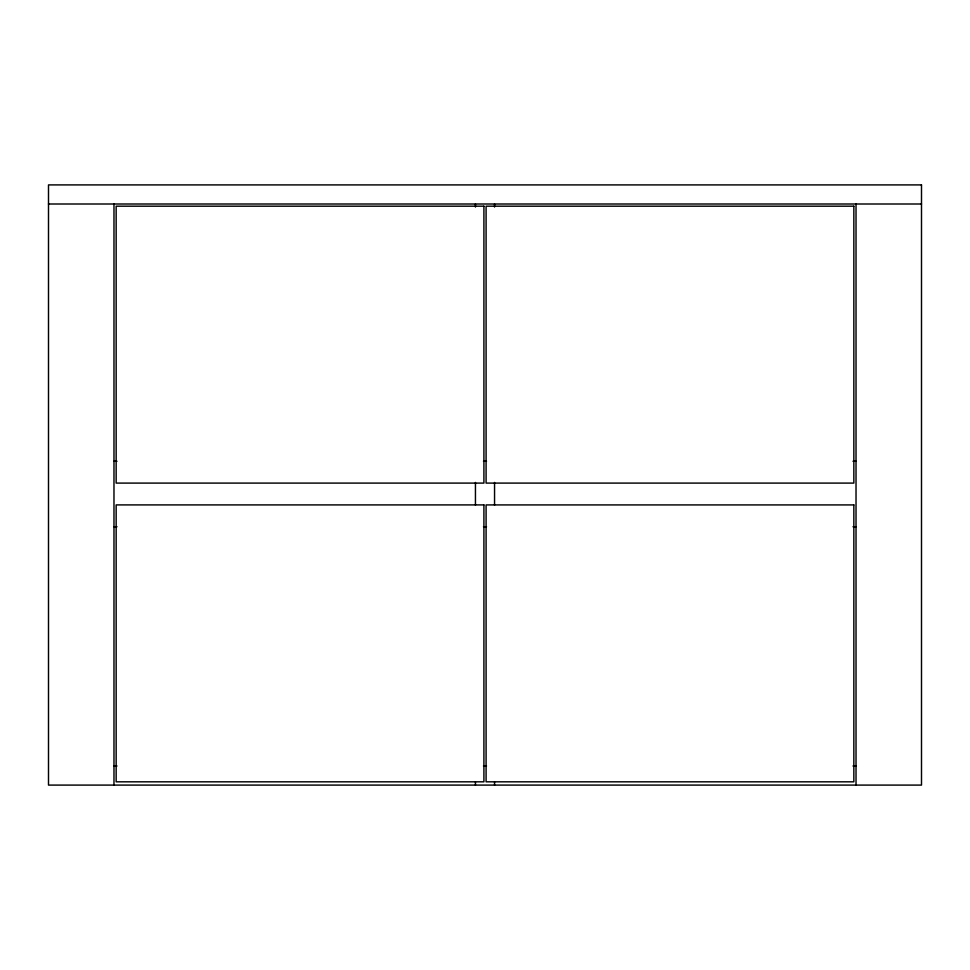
<?xml version="1.0" encoding="UTF-8"?>
<svg xmlns="http://www.w3.org/2000/svg" width="970" height="970" viewBox="0 0 970 970"><rect width="100%" height="100%" fill="white"/><g stroke="black" fill="none" stroke-linecap="round" stroke-linejoin="round"><path stroke-width="1.45" d="M48.5 204.003L921.5 204.003M113.975 461.271L117.006 461.271M483.484 461.259L486.516 461.259M852.994 461.259L856.025 461.271M113.975 526.746L117.006 526.746M483.484 526.746L486.516 526.746M852.994 526.746L856.025 526.746M113.975 765.997L117.006 765.997M483.484 765.997L486.516 765.997M852.994 765.997L856.025 765.997M856.025 204.003L856.025 785.094M494.554 204.003L494.554 207.034M494.554 482.442L494.554 505.14M494.554 782.062L494.554 785.094M475.445 204.003L475.445 207.034M475.445 482.442L475.445 505.14M475.445 782.062L475.445 785.094M113.975 204.003L113.975 785.094M921.5 184.906L48.5 184.906L48.5 785.094L921.5 785.094L921.5 184.906M483.909 206.186L116.157 206.186L116.157 483.096L483.909 483.096L483.909 206.186M853.842 206.186L486.091 206.186L486.091 483.096L853.842 483.096L853.842 206.186M483.909 504.909L116.157 504.909L116.157 781.82L483.909 781.82L483.909 504.909M853.842 504.921L486.091 504.921L486.091 781.82L853.842 781.82L853.842 504.921"/></g></svg>
